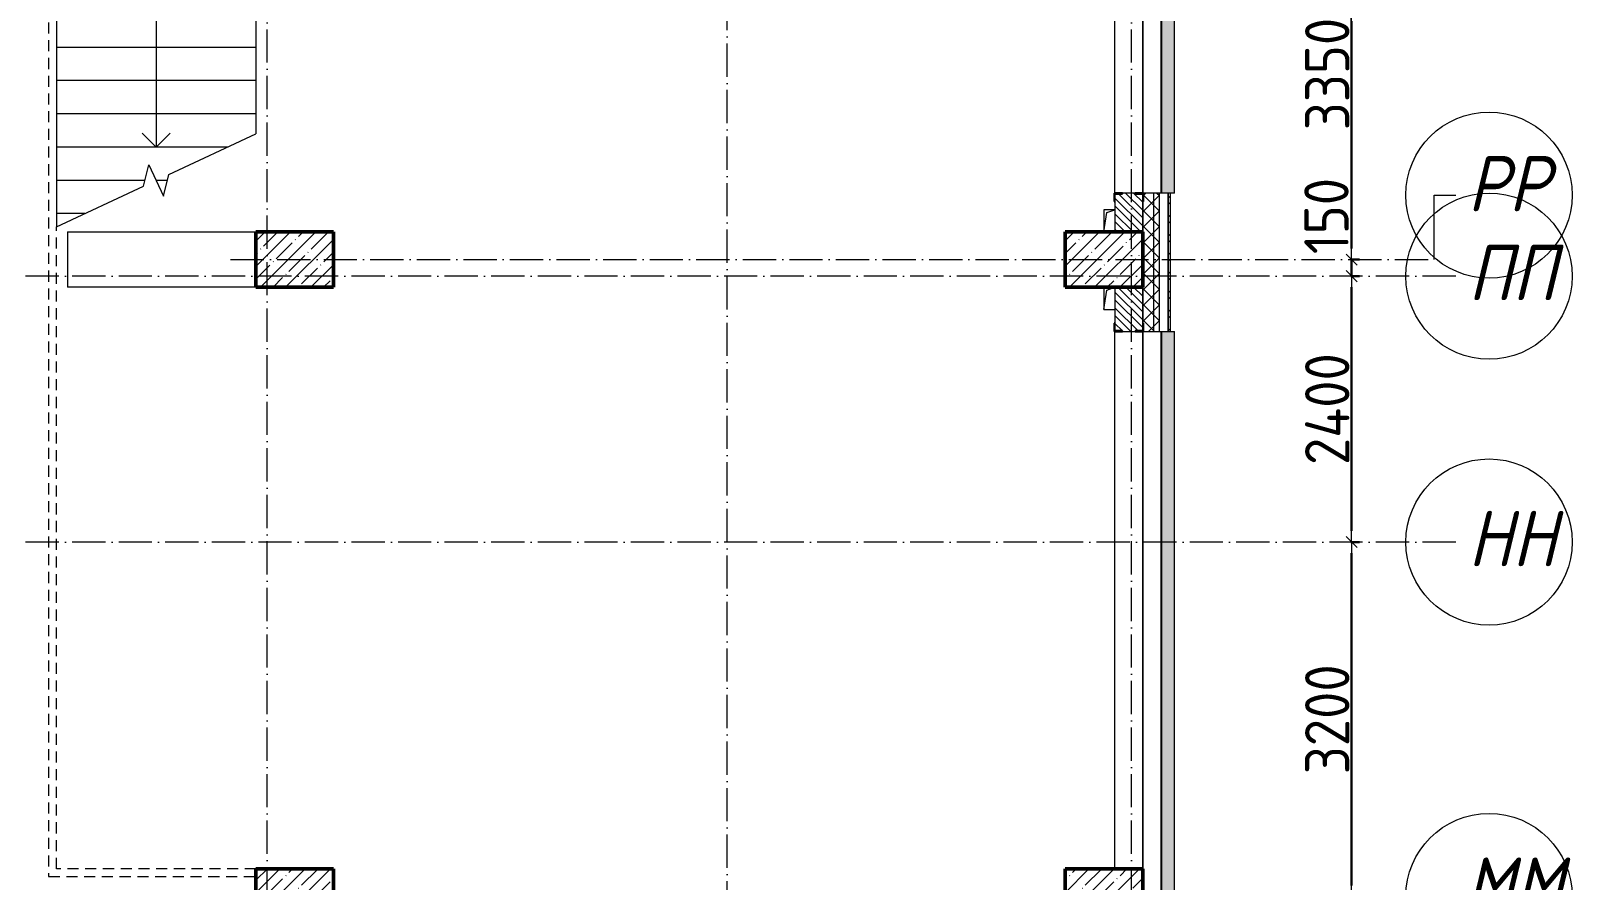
# Model space of a CAD drawing. Header units: millimetres. Extents: x -213536 to 1564669, y 70501 to 942238.
# Drawn here: x 635502 to 649407, y 636073 to 643740 of the extents above; entities that cross this region are included whole.
import ezdxf

# ---------------------------------------------------------------- set-up
doc = ezdxf.new("R2010")
doc.units = ezdxf.units.MM
doc.linetypes.add('200_ШТРИХ_ш1п0_6_', pattern=[160, 100, -60])
doc.linetypes.add('50_200_ШТРИХ_1Т_ш5_п1_п1_', pattern=[700, 500, -100, 0, -100])
for name, color, linetype, lineweight in [('3.1) ЖБ окна 1.2 м', 102, 'Continuous', 30), ('A-____-____-DIMS', 7, 'Continuous', 9), ('A-DETL-____-OTLN-3', 7, '200_ШТРИХ_ш1п0_6_', 9), ('A-GENM-____-MCUT', 7, 'Continuous', 25), ('A-GENM-____-OTLN', 7, 'Continuous', 9), ('A-GENM-____-OTLN-1', 7, 'Continuous', 25), ('A-GLAZ-____-OTLN', 7, 'Continuous', 9), ('A-WALL-____-MCUT', 7, 'Continuous', 13), ('A-WALL-____-MCUT-1', 7, 'Continuous', 9), ('A-WALL-____-OTLN', 7, 'Continuous', 9), ('A-WALL-____-PATT-1', 7, 'Continuous', 9), ('A-WALL-FNSH-MCUT-1', 7, 'Continuous', 9), ('S-COLS-____-MCUT', 7, 'Continuous', 50), ('S-COLS-____-OTLN', 7, 'Continuous', 9), ('S-GRID-____-IDEN', 7, 'Continuous', 9), ('S-GRID-____-OTLN', 7, 'Continuous', 9), ('S-GRID-____-OTLN-1', 7, '50_200_ШТРИХ_1Т_ш5_п1_п1_', 9), ('S-STRS-____-MBND', 7, 'Continuous', 9), ('S-STRS-____-OTLN-1', 7, 'Continuous', 9)]:
    doc.layers.add(name, color=color, linetype=linetype, lineweight=lineweight)
doc.layers.add('A-GLAZ-____-OTLN-1', color=7, linetype='Continuous', lineweight=9, true_color=0xc0c0c0)
doc.styles.add('ISOCPEUR_I_9', font='isocpeui.ttf', dxfattribs={"width": 0.9, "height": 250})
doc.styles.add('СПДС', font='isocpeur.ttf', dxfattribs={"width": 0.9})
doc.dimstyles.new('Размера А3', dxfattribs={"dimtxt": 200, "dimasz": 100, "dimexe": 70, "dimexo": 100, "dimgap": 20, "dimtad": 1, "dimdec": 0, "dimrnd": 10, "dimzin": 0, "dimdsep": 46, "dimtxsty": 'СПДС', "dimblk": 'ARROWHEAD_6', "dimcen": 1, "dimclrd": 256, "dimclre": 256, "dimclrt": 256, "dimazin": 0, "dimtfac": 1, "dimtdec": 0, "dimtmove": 2, "dimatfit": 3, "dimfxl": 1, "dimtolj": 1, "dimtzin": 0, "dimarcsym": 0})
pattern_1 = [(45, (544282.64, 571544.04), (-70.71068, 70.71068), []), (135, (544282.64, 571544.04), (-70.71068, -70.71068), [])]
pattern_2 = [(135, (544282.637, 571544.04), (-35.35534, -35.35534), [])]

# ---------------------------------------------------------------- blocks, each defined once
blk = doc.blocks.new('BSC_Колонна _Прямоугольная - 500х700-V96-АР1_План отверстий 2 этажа в осях 1-64_Ю-ЯЯ')
at = {"layer": 'S-COLS-____-OTLN'}
h = blk.add_hatch(dxfattribs=at)
h.set_pattern_fill('FP_109', color=256, style=0, pattern_type=2)
h.set_pattern_definition([(315, (-64381.04, 93600), (114.04925, 114.04925), []), (315, (-64381.04, 93485.95), (114.04925, 114.04925), [201.613, -40.323, 3.353, -36.97])])
h.paths.add_polyline_path([(-250, 350), (-250, -350), (250, -350), (250, 350)], flags=0)
at = {"layer": 'S-COLS-____-MCUT'}
for p, q in [((250, 350), (-250, 350)), ((-250, 350), (-250, -350)), ((250, -350), (250, 350)), ((-250, -350), (250, -350))]:
    blk.add_line(p, q, dxfattribs=at)
blk = doc.blocks.new('BSC_Колонна _Прямоугольная - 500х700-V97-АР1_План отверстий 2 этажа в осях 1-64_Ю-ЯЯ')
at = {"layer": 'S-COLS-____-OTLN'}
h = blk.add_hatch(dxfattribs=at)
h.set_pattern_fill('FP_110', color=256, style=0, pattern_type=2)
h.set_pattern_definition([(315, (-70131.04, 93600), (114.04925, 114.04925), []), (315, (-70131.04, 93485.95), (114.04925, 114.04925), [201.613, -40.323, 3.353, -36.97])])
h.paths.add_polyline_path([(-250, -350), (250, -350), (250, 350), (-250, 350)], flags=0)
at = {"layer": 'S-COLS-____-MCUT'}
for p, q in [((250, 350), (-250, 350)), ((-250, 350), (-250, -350)), ((250, -350), (250, 350)), ((-250, -350), (250, -350))]:
    blk.add_line(p, q, dxfattribs=at)
blk = doc.blocks.new('BSC_Колонна _Прямоугольная - 500х700-V99-АР1_План отверстий 2 этажа в осях 1-64_Ю-ЯЯ')
at = {"layer": 'S-COLS-____-OTLN'}
h = blk.add_hatch(dxfattribs=at)
h.set_pattern_fill('FP_112', color=256, style=0, pattern_type=2)
h.set_pattern_definition([(315, (-70131.04, 100900), (114.04925, 114.04925), []), (315, (-70131.04, 100785.95), (114.04925, 114.04925), [201.613, -40.323, 3.353, -36.97])])
h.paths.add_polyline_path([(-250, 350), (-250, -350), (250, -350), (250, 350), (9, 350)], flags=0)
at = {"layer": 'S-COLS-____-MCUT'}
for p, q in [((250, 350), (-250, 350)), ((-250, 350), (-250, -350)), ((250, -350), (250, 350)), ((-250, -350), (250, -350))]:
    blk.add_line(p, q, dxfattribs=at)
blk = doc.blocks.new('BSC_Колонна _Прямоугольная - 500х700-V105-АР1_План отверстий 2 этажа в осях 1-64_Ю-ЯЯ')
at = {"layer": 'S-COLS-____-OTLN'}
h = blk.add_hatch(dxfattribs=at)
h.set_pattern_fill('FP_118', color=256, style=0, pattern_type=2)
h.set_pattern_definition([(315, (-64381.04, 100900), (114.04925, 114.04925), []), (315, (-64381.04, 100785.95), (114.04925, 114.04925), [201.613, -40.323, 3.353, -36.97])])
h.paths.add_polyline_path([(-250, 350), (-250, -350), (250, -350), (250, 350)], flags=0)
at = {"layer": 'S-COLS-____-MCUT'}
for p, q in [((250, 350), (-250, 350)), ((-250, 350), (-250, -350)), ((250, -350), (250, 350)), ((-250, -350), (250, -350))]:
    blk.add_line(p, q, dxfattribs=at)
blk = doc.blocks.new('Отлив_СКБ - Отлив витража_120_НВФ-31885687-АР1_План отверстий 2 этажа в осях 1-64_Ю-ЯЯ')
at = {"layer": 'A-GLAZ-____-OTLN-1'}
for points in [[(0, 0), (0, -2), (1800, -2), (1800, 0), (1023, 0)], [(0, -83), (0, -120), (1800, -120), (1800, -2), (0, -2), (0, -63)]]:
    blk.add_hatch(color=256, dxfattribs=at).paths.add_polyline_path(points, flags=0)
at = {"layer": 'A-GLAZ-____-OTLN'}
for p, q in [((0, 0), (1800, 0)), ((1800, -2), (0, -2)), ((0, -120), (0, -83)), ((0, -120), (1800, -120)), ((1800, -83), (1800, -120))]:
    blk.add_line(p, q, dxfattribs=at)
blk = doc.blocks.new('Фахверк_СКБ_Уголок - 250_2700-27497298-АР1_План отверстий 2 этажа в осях 1-64_Ю-ЯЯ')
at = {"layer": 'A-GENM-____-MCUT'}
for p, q in [((200, 181), (125, 181)), ((125, 181), (125, 106)), ((131, 106), (131, 175)), ((131, 175), (200, 175)), ((200, 175), (200, 181)), ((125, 106), (131, 106)), ((131, -6), (125, -6)), ((125, -6), (125, -81)), ((125, -81), (200, -81)), ((131, -75), (131, -6)), ((200, -75), (131, -75)), ((200, -81), (200, -75))]:
    blk.add_line(p, q, dxfattribs=at)
blk = doc.blocks.new('AR_Отверстие прямоугольное _в плите_ - AR_Отверстие прямоугольное _в плите_-V169-АР1_План отверстий 2 этажа в осях 1-64_Ю-ЯЯ')
at = {"layer": 'A-GENM-____-OTLN'}
for p, q in [((50, 100), (-50, 100)), ((-50, 100), (-50, -100)), ((-50, -100), (-25, 75)), ((-25, 75), (50, 100))]:
    blk.add_line(p, q, dxfattribs=at)
blk = doc.blocks.new('AR_Отверстие прямоугольное _в плите_ - AR_Отверстие прямоугольное _в плите_-V168-АР1_План отверстий 2 этажа в осях 1-64_Ю-ЯЯ')
at = {"layer": 'A-GENM-____-OTLN'}
for p, q in [((-50, 100), (-50, -100)), ((-50, -100), (-25, 75)), ((-25, 75), (50, 100)), ((-50, -100), (50, -100))]:
    blk.add_line(p, q, dxfattribs=at)
blk = doc.blocks.new('Отлив_СКБ - Отлив витража_120_НВФ-31884153-АР1_План отверстий 2 этажа в осях 1-64_Ю-ЯЯ')
at = {"layer": 'A-GLAZ-____-OTLN-1'}
for points in [[(0, 0), (0, -2), (13700, -2), (13700, 0), (4672, 0)], [(0, -83), (0, -120), (13700, -120), (13700, -2), (0, -2), (0, -63)]]:
    blk.add_hatch(color=256, dxfattribs=at).paths.add_polyline_path(points, flags=0)
at = {"layer": 'A-GLAZ-____-OTLN'}
for p, q in [((0, 0), (13700, 0)), ((13700, -2), (0, -2)), ((0, -120), (0, -83)), ((0, -120), (13700, -120)), ((13700, -83), (13700, -120))]:
    blk.add_line(p, q, dxfattribs=at)
blk = doc.blocks.new('Ось сетки - Круг_Ø6_00__ISO-2_5_0_9K_-25732049-АР1_План отверстий 2 этажа в осях 1-64_Ю-ЯЯ')
at = {"layer": 'S-GRID-____-IDEN'}
blk.add_circle((0, 0), 3, dxfattribs=at)
blk = doc.blocks.new('ARROWHEAD_6')
at = {"color": 0, "linetype": 'Continuous'}
for p, q in [((0, 0), (-1, 0)), ((-0.5, -0.5), (0.5, 0.5))]:
    blk.add_line(p, q, dxfattribs=at)
blk = doc.blocks.new('*D6123')
at = {"layer": 'A-____-____-DIMS', "lineweight": -2, "transparency": 16777216}
for p, q in [((87537, 526597), (87613, 526597)), ((87543, 523497), (87543, 526497)), ((87537, 523397), (87613, 523397))]:
    blk.add_line(p, q, dxfattribs=at)
at = {"layer": 'Defpoints', "color": 0, "lineweight": 30, "transparency": 16777216}
for p in [(87437, 526597), (87543, 526597), (87437, 523397)]:
    blk.add_point(p, dxfattribs=at)
at = {"layer": 'A-____-____-DIMS', "lineweight": -2, "transparency": 16777216, "xscale": 100, "yscale": 100, "zscale": 100}
for p, rotation in [((87543, 526597), 90), ((87543, 523397), 270)]:
    blk.add_blockref('ARROWHEAD_6', p, dxfattribs=dict(at, rotation=rotation))
at = {"layer": 'A-____-____-DIMS', "transparency": 16777216, "insert": (87323, 524997), "char_height": 400, "width": 2.49, "attachment_point": 5, "rotation": 90, "style": 'СПДС'}
blk.add_mtext('\\A1;3200', dxfattribs=at)
blk = doc.blocks.new('*D6124')
at = {"layer": 'A-____-____-DIMS', "lineweight": -2, "transparency": 16777216}
for p, q in [((87537, 528997), (87613, 528997)), ((87543, 526697), (87543, 528897)), ((87537, 526597), (87613, 526597))]:
    blk.add_line(p, q, dxfattribs=at)
at = {"layer": 'Defpoints', "color": 0, "lineweight": 30, "transparency": 16777216}
for p in [(87437, 528997), (87543, 528997), (87437, 526597)]:
    blk.add_point(p, dxfattribs=at)
at = {"layer": 'A-____-____-DIMS', "lineweight": -2, "transparency": 16777216, "xscale": 100, "yscale": 100, "zscale": 100}
for p, rotation in [((87543, 528997), 90), ((87543, 526597), 270)]:
    blk.add_blockref('ARROWHEAD_6', p, dxfattribs=dict(at, rotation=rotation))
at = {"layer": 'A-____-____-DIMS', "transparency": 16777216, "insert": (87323, 527797), "char_height": 400, "width": 2.56, "attachment_point": 5, "rotation": 90, "style": 'СПДС'}
blk.add_mtext('\\A1;2400', dxfattribs=at)
blk = doc.blocks.new('*D6125')
at = {"layer": 'A-____-____-DIMS', "lineweight": -2, "transparency": 16777216}
for p, q in [((87543, 529247), (87543, 529347)), ((87537, 529147), (87613, 529147)), ((87543, 528997), (87543, 529147)), ((87537, 528997), (87613, 528997)), ((87543, 528897), (87543, 528797))]:
    blk.add_line(p, q, dxfattribs=at)
at = {"layer": 'Defpoints', "color": 0, "lineweight": 30, "transparency": 16777216}
for p in [(87437, 529147), (87543, 529147), (87437, 528997)]:
    blk.add_point(p, dxfattribs=at)
at = {"layer": 'A-____-____-DIMS', "lineweight": -2, "transparency": 16777216, "xscale": 100, "yscale": 100, "zscale": 100}
for p, rotation in [((87543, 529147), 270), ((87543, 528997), 90)]:
    blk.add_blockref('ARROWHEAD_6', p, dxfattribs=dict(at, rotation=rotation))
at = {"layer": 'A-____-____-DIMS', "transparency": 16777216, "insert": (87116, 529195), "char_height": 400, "width": 1.68, "attachment_point": 1, "rotation": 90, "line_spacing_factor": 1.149209, "style": 'СПДС'}
blk.add_mtext('\\A1;150', dxfattribs=at)
blk = doc.blocks.new('*D6126')
at = {"layer": 'A-____-____-DIMS', "lineweight": -2, "transparency": 16777216}
for p, q in [((87537, 532497), (87613, 532497)), ((87543, 529247), (87543, 532397)), ((87537, 529147), (87613, 529147))]:
    blk.add_line(p, q, dxfattribs=at)
at = {"layer": 'Defpoints', "color": 0, "lineweight": 30, "transparency": 16777216}
for p in [(87437, 532497), (87543, 532497), (87437, 529147)]:
    blk.add_point(p, dxfattribs=at)
at = {"layer": 'A-____-____-DIMS', "lineweight": -2, "transparency": 16777216, "xscale": 100, "yscale": 100, "zscale": 100}
for p, rotation in [((87543, 532497), 90), ((87543, 529147), 270)]:
    blk.add_blockref('ARROWHEAD_6', p, dxfattribs=dict(at, rotation=rotation))
at = {"layer": 'A-____-____-DIMS', "transparency": 16777216, "insert": (87323, 530822), "char_height": 400, "width": 2.49, "attachment_point": 5, "rotation": 90, "style": 'СПДС'}
blk.add_mtext('\\A1;3350', dxfattribs=at)
blk = doc.blocks.new('2этаж')
at = {"layer": 'S-GRID-____-OTLN-1', "color": 251, "ltscale": 0.6, "true_color": 0x636466}
for p, q in [((77758.3, 498997), (77758.3, 549908.8)), ((81908.3, 508532.6), (81908.3, 549908.8)), ((85558.3, 498997), (85558.3, 549908.8)), ((77429.6, 529147), (88288.5, 529147)), ((88482.7, 528997), (33650.4, 528997)), ((88482.7, 526597), (-20260.4, 526597))]:
    blk.add_line(p, q, dxfattribs=at)
at = {"layer": 'S-GRID-____-IDEN', "xscale": 250, "yscale": 250, "zscale": 99.99999999999993}
for p, rotation in [((88782.7, 529728.8), 269.9999999999995), ((88782.7, 528997), 89.9999999999998), ((88782.7, 526597), 89.9999999999998), ((88782.7, 523397), 269.9999999999995)]:
    blk.add_blockref('Ось сетки - Круг_Ø6_00__ISO-2_5_0_9K_-25732049-АР1_План отверстий 2 этажа в осях 1-64_Ю-ЯЯ', p, dxfattribs=dict(at, rotation=rotation))
at = {"layer": 'S-GRID-____-IDEN', "char_height": 500, "attachment_point": 1, "style": 'ISOCPEUR_I_9'}
for s, insert, width in [('РР', (88587.9, 530081.2), 447.342), ('ПП', (88593.1, 529278.9), 447.342), ('НН', (88593.1, 526878.9), 447.342), ('ММ', (88564.1, 523749.4), 505.063)]:
    blk.add_mtext(s, dxfattribs=dict(at, insert=insert, width=width))
at = {"layer": 'A-____-____-DIMS'}
for base, p1, p2, picture, middle in [((87542.6, 532497), (87436.5, 529147), (87436.5, 532497), '*D6126', (87322.6, 530822)), ((87542.6, 528997), (87436.5, 526597), (87436.5, 528997), '*D6124', (87322.6, 527797)), ((87542.6, 526597), (87436.5, 523397), (87436.5, 526597), '*D6123', (87322.6, 524997))]:
    dim = blk.add_linear_dim(base=base, p1=p1, p2=p2, angle=90, dimstyle='Размера А3', override={"dimtxt": 400}, dxfattribs=at)
    dim.commit()
    dim.dimension.update_dxf_attribs({"geometry": picture, "text_midpoint": middle})
dim = blk.add_linear_dim(base=(87542.6, 529147), p1=(87436.5, 528997), p2=(87436.5, 529147), angle=90, dimstyle='Размера А3', override={"dimtxt": 400}, dxfattribs=at)
dim.commit()
dim.dimension.update_dxf_attribs({"geometry": '*D6125', "text_midpoint": (87382.6, 529500.7), "dimtype": 160, "text_rotation": 90})

msp = doc.modelspace()

# ---------------------------------------------------------------- hatches: boundary and pattern name
at = {"layer": 'A-WALL-____-PATT-1'}
h = msp.add_hatch(dxfattribs=at)
h.set_pattern_fill('FP_3', color=256, style=0, pattern_type=2)
h.set_pattern_definition([(45, (544282.64, 571544.04), (-85.53659, 85.53659), []), (45, (544339.66, 571544.04), (-85.53659, 85.53659), [])])
h.paths.add_polyline_path([(645782.6, 641025.1), (645782.6, 642275.1), (645762.6, 642275.1), (645762.6, 641025.1)], flags=0)
h.paths.add_polyline_path([(645762.6, 644075.1), (645782.6, 644075.1), (645782.6, 645275.1), (645762.6, 645275.1), (645762.6, 644912.8)], flags=0)
h.paths.add_polyline_path([(645782.6, 647075.1), (645782.6, 648275.1), (645762.6, 648275.1), (645762.6, 647075.1)], flags=0)
h.paths.add_polyline_path([(645782.6, 650075.1), (645782.6, 651275.1), (645762.6, 651275.1), (645762.6, 650075.1)], flags=0)
h.paths.add_polyline_path([(645782.6, 653075.1), (645782.6, 657455.1), (645762.6, 657455.1), (645762.6, 653075.1)], flags=0)
h = msp.add_hatch(dxfattribs=at)
h.set_pattern_fill('FP_1', color=256, style=0, pattern_type=2)
h.set_pattern_definition(pattern_1)
h.paths.add_polyline_path([(645682.6, 618360.1), (645682.6, 618625.1), (645632.6, 618625.1), (645632.6, 618360.1)], flags=0)
h.paths.add_polyline_path([(645632.6, 619625.1), (645682.6, 619625.1), (645682.6, 627325.1), (645632.6, 627325.1), (645632.6, 622311)], flags=0)
h.paths.add_polyline_path([(645632.6, 641025.1), (645682.6, 641025.1), (645682.6, 642275.1), (645632.6, 642275.1), (645632.6, 641683.9)], flags=0)
h.paths.add_polyline_path([(645632.6, 644075.1), (645682.6, 644075.1), (645682.6, 645275.1), (645632.6, 645275.1), (645632.6, 644912.8)], flags=0)
h.paths.add_polyline_path([(645682.6, 647075.1), (645682.6, 648275.1), (645632.6, 648275.1), (645632.6, 647075.1)], flags=0)
h.paths.add_polyline_path([(645682.6, 650075.1), (645682.6, 651275.1), (645632.6, 651275.1), (645632.6, 650075.1)], flags=0)
h.paths.add_polyline_path([(645682.6, 653075.1), (645682.6, 657325.1), (645632.6, 657325.1), (645632.6, 653075.1)], flags=0)
h = msp.add_hatch(dxfattribs=at)
h.set_pattern_fill('FP_1', color=256, style=0, pattern_type=2)
h.set_pattern_definition(pattern_1)
h.paths.add_polyline_path([(645532.6, 618360.1), (645632.6, 618360.1), (645632.6, 618625.1), (645532.6, 618625.1)], flags=0)
h.paths.add_polyline_path([(645632.6, 619625.1), (645632.6, 627325.1), (645538.6, 627325.1), (645538.6, 627250.1), (645532.6, 627250.1), (645532.6, 619625.1)], flags=0)
h.paths.add_polyline_path([(645632.6, 641025.1), (645632.6, 642275.1), (645538.6, 642275.1), (645538.6, 642200.1), (645532.6, 642200.1), (645532.6, 641100.1), (645538.6, 641100.1), (645538.6, 641025.1)], flags=0)
h.paths.add_polyline_path([(645538.6, 644075.1), (645632.6, 644075.1), (645632.6, 645275.1), (645532.6, 645275.1), (645532.6, 644150.1), (645538.6, 644150.1), (645538.6, 644081.1)], flags=0)
h.paths.add_polyline_path([(645538.6, 647075.1), (645632.6, 647075.1), (645632.6, 648275.1), (645538.6, 648275.1), (645538.6, 648200.1), (645532.6, 648200.1), (645532.6, 647150.1), (645538.6, 647150.1), (645538.6, 647081.1)], flags=0)
h.paths.add_polyline_path([(645538.6, 650075.1), (645632.6, 650075.1), (645632.6, 651275.1), (645538.6, 651275.1), (645538.6, 651200.1), (645532.6, 651200.1), (645532.6, 650150.1), (645538.6, 650150.1), (645538.6, 650081.1)], flags=0)
h.paths.add_polyline_path([(645632.6, 653075.1), (645632.6, 657225.1), (645532.6, 657225.1), (645532.6, 653075.1)], flags=0)
h = msp.add_hatch(dxfattribs=at)
h.set_pattern_fill('FP_6', color=256, style=0, pattern_type=2)
h.set_pattern_definition(pattern_2)
h.paths.add_polyline_path([(645282.6, 641925.1), (645532.6, 641925.1), (645532.6, 642269.1), (645463.6, 642269.1), (645463.6, 642275.1), (645351.6, 642275.1), (645351.6, 642269.1), (645282.6, 642269.1), (645282.6, 642200.1)], flags=0)
h.paths.add_polyline_path([(645463.6, 644075.1), (645463.6, 644081.1), (645532.6, 644081.1), (645532.6, 644775.1), (645282.6, 644775.1), (645282.6, 644081.1), (645351.6, 644081.1), (645351.6, 644075.1)], flags=0)
h = msp.add_hatch(dxfattribs=at)
h.set_pattern_fill('FP_6', color=256, style=0, pattern_type=2)
h.set_pattern_definition(pattern_2)
h.paths.add_polyline_path([(645463.6, 641025.1), (645463.6, 641031.1), (645532.6, 641031.1), (645532.6, 641425.1), (645282.6, 641425.1), (645282.6, 641031.1), (645351.6, 641031.1), (645351.6, 641025.1)], flags=0)

# ---------------------------------------------------------------- linework, layer by layer
at = {"layer": 'A-DETL-____-OTLN-3'}
for p, q in [((635662.6, 646695.1), (635662.6, 636105.1)), ((635732.6, 636175.1), (635732.6, 641970.4)), ((637532.6, 636175.1), (635732.6, 636175.1)), ((635662.6, 636105.1), (637532.6, 636105.1))]:
    msp.add_line(p, q, dxfattribs=at)
at = {"layer": 'A-WALL-____-MCUT'}
for p, q in [((645282.6, 642200.1), (645282.6, 641925.1)), ((645463.6, 642275.1), (645351.6, 642275.1)), ((645762.6, 642275.1), (645538.6, 642275.1)), ((645762.6, 641025.1), (645762.6, 642275.1)), ((645282.6, 641425.1), (645282.6, 641100.1)), ((645351.6, 641025.1), (645463.6, 641025.1)), ((645538.6, 641025.1), (645762.6, 641025.1))]:
    msp.add_line(p, q, dxfattribs=at)
at = {"layer": 'A-WALL-____-MCUT-1'}
for p, q in [((645532.6, 642200.1), (645532.6, 641925.1)), ((645532.6, 641925.1), (645532.6, 642200.1)), ((645632.6, 641025.1), (645632.6, 642275.1)), ((645682.6, 641025.1), (645682.6, 642275.1)), ((645532.6, 641425.1), (645532.6, 641100.1)), ((645532.6, 641100.1), (645532.6, 641425.1))]:
    msp.add_line(p, q, dxfattribs=at)
at = {"layer": 'A-WALL-____-OTLN'}
for p, q in [((645282.6, 642275.1), (645282.6, 644075.1)), ((645532.6, 642275.1), (645532.6, 644075.1)), ((645532.6, 644075.1), (645532.6, 642275.1)), ((635832.6, 641925.1), (637532.6, 641925.1)), ((635832.6, 641925.1), (635832.6, 641425.1)), ((637532.6, 641425.1), (635832.6, 641425.1)), ((645282.6, 636175.1), (645282.6, 641025.1)), ((645532.6, 636175.1), (645532.6, 641025.1)), ((645532.6, 641025.1), (645532.6, 636175.1))]:
    msp.add_line(p, q, dxfattribs=at)
at = {"layer": 'A-WALL-FNSH-MCUT-1'}
for p, q in [((645782.6, 642275.1), (645762.6, 642275.1)), ((645762.6, 642275.1), (645762.6, 641025.1)), ((645782.6, 641025.1), (645782.6, 642275.1)), ((645762.6, 641025.1), (645782.6, 641025.1))]:
    msp.add_line(p, q, dxfattribs=at)
at = {"layer": 'S-GRID-____-OTLN'}
for p, q in [((648162.8, 642256.9), (648357, 642256.9)), ((648162.8, 641675.1), (648162.8, 642256.9))]:
    msp.add_line(p, q, dxfattribs=at)
at = {"layer": 'S-STRS-____-MBND'}
for p, q in [((636745.9, 642442.9), (637532.6, 642809.8)), ((636519.3, 642337.3), (636566.6, 642531.7)), ((636566.6, 642531.7), (636698.7, 642248.5)), ((636698.7, 642248.5), (636745.9, 642442.9)), ((635732.6, 641970.4), (636519.3, 642337.3))]:
    msp.add_line(p, q, dxfattribs=at)
at = {"layer": 'S-STRS-____-OTLN-1'}
for p, q in [((635732.6, 643890.1), (635732.6, 643590.1)), ((636632.6, 643890.1), (636632.6, 643590.1)), ((637532.6, 643890.1), (637532.6, 643590.1)), ((635732.6, 643590.1), (635732.6, 643290.1)), ((637532.6, 643590.1), (635732.6, 643590.1)), ((637532.6, 643590.1), (635732.6, 643590.1)), ((636632.6, 643590.1), (636632.6, 643290.1)), ((637532.6, 643590.1), (637532.6, 643290.1)), ((635732.6, 643290.1), (635732.6, 642990.1)), ((637532.6, 643290.1), (635732.6, 643290.1)), ((637532.6, 643290.1), (635732.6, 643290.1)), ((636632.6, 643290.1), (636632.6, 642990.1)), ((637532.6, 643290.1), (637532.6, 642990.1)), ((635732.6, 642990.1), (635732.6, 642690.1)), ((637532.6, 642990.1), (635732.6, 642990.1)), ((637532.6, 642990.1), (635732.6, 642990.1)), ((636632.6, 642990.1), (636632.6, 642690.1)), ((637532.6, 642990.1), (637532.6, 642809.8)), ((636632.6, 642690.1), (636507.6, 642815.1)), ((636632.6, 642690.1), (636757.6, 642815.1)), ((635732.6, 642690.1), (635732.6, 642390.1)), ((637276, 642690.1), (635732.6, 642690.1)), ((637276, 642690.1), (635732.6, 642690.1)), ((635732.6, 642390.1), (635732.6, 642090.1)), ((636532.2, 642390.1), (635732.6, 642390.1)), ((636532.2, 642390.1), (635732.6, 642390.1)), ((636733.1, 642390.1), (636632.6, 642390.1)), ((636733.1, 642390.1), (636632.6, 642390.1)), ((635732.6, 642090.1), (635732.6, 641970.4)), ((635989.3, 642090.1), (635732.6, 642090.1)), ((635989.3, 642090.1), (635732.6, 642090.1))]:
    msp.add_line(p, q, dxfattribs=at)

# ---------------------------------------------------------------- block references
at = {"layer": '3.1) ЖБ окна 1.2 м'}
msp.add_blockref('2этаж', (559874.3, 112528.1), dxfattribs=at)
at = {"layer": 'A-GENM-____-OTLN'}
for name, p in [('AR_Отверстие прямоугольное _в плите_ - AR_Отверстие прямоугольное _в плите_-V169-АР1_План отверстий 2 этажа в осях 1-64_Ю-ЯЯ', (645232.6, 642025.1)), ('AR_Отверстие прямоугольное _в плите_ - AR_Отверстие прямоугольное _в плите_-V168-АР1_План отверстий 2 этажа в осях 1-64_Ю-ЯЯ', (645232.6, 641325.1))]:
    msp.add_blockref(name, p, dxfattribs=at)
at = {"layer": 'A-GENM-____-OTLN-1'}
for p, rotation in [((645357.6, 642400.1), 269.9999999999999), ((645457.6, 640900.1), 89.99999999999993)]:
    msp.add_blockref('Фахверк_СКБ_Уголок - 250_2700-27497298-АР1_План отверстий 2 этажа в осях 1-64_Ю-ЯЯ', p, dxfattribs=dict(at, rotation=rotation))
at = {"layer": 'A-GLAZ-____-OTLN', "rotation": 90}
for name, p in [('Отлив_СКБ - Отлив витража_120_НВФ-31885687-АР1_План отверстий 2 этажа в осях 1-64_Ю-ЯЯ', (645699.6, 642275.1)), ('Отлив_СКБ - Отлив витража_120_НВФ-31884153-АР1_План отверстий 2 этажа в осях 1-64_Ю-ЯЯ', (645699.6, 627325.1))]:
    msp.add_blockref(name, p, dxfattribs=at)
at = {"layer": 'S-COLS-____-OTLN', "rotation": 89.9999999999999}
for name, p in [('BSC_Колонна _Прямоугольная - 500х700-V97-АР1_План отверстий 2 этажа в осях 1-64_Ю-ЯЯ', (637882.6, 641675.1)), ('BSC_Колонна _Прямоугольная - 500х700-V99-АР1_План отверстий 2 этажа в осях 1-64_Ю-ЯЯ', (645182.6, 641675.1)), ('BSC_Колонна _Прямоугольная - 500х700-V96-АР1_План отверстий 2 этажа в осях 1-64_Ю-ЯЯ', (637882.6, 635925.1)), ('BSC_Колонна _Прямоугольная - 500х700-V105-АР1_План отверстий 2 этажа в осях 1-64_Ю-ЯЯ', (645182.6, 635925.1))]:
    msp.add_blockref(name, p, dxfattribs=at)

doc.saveas('drawing.dxf')
